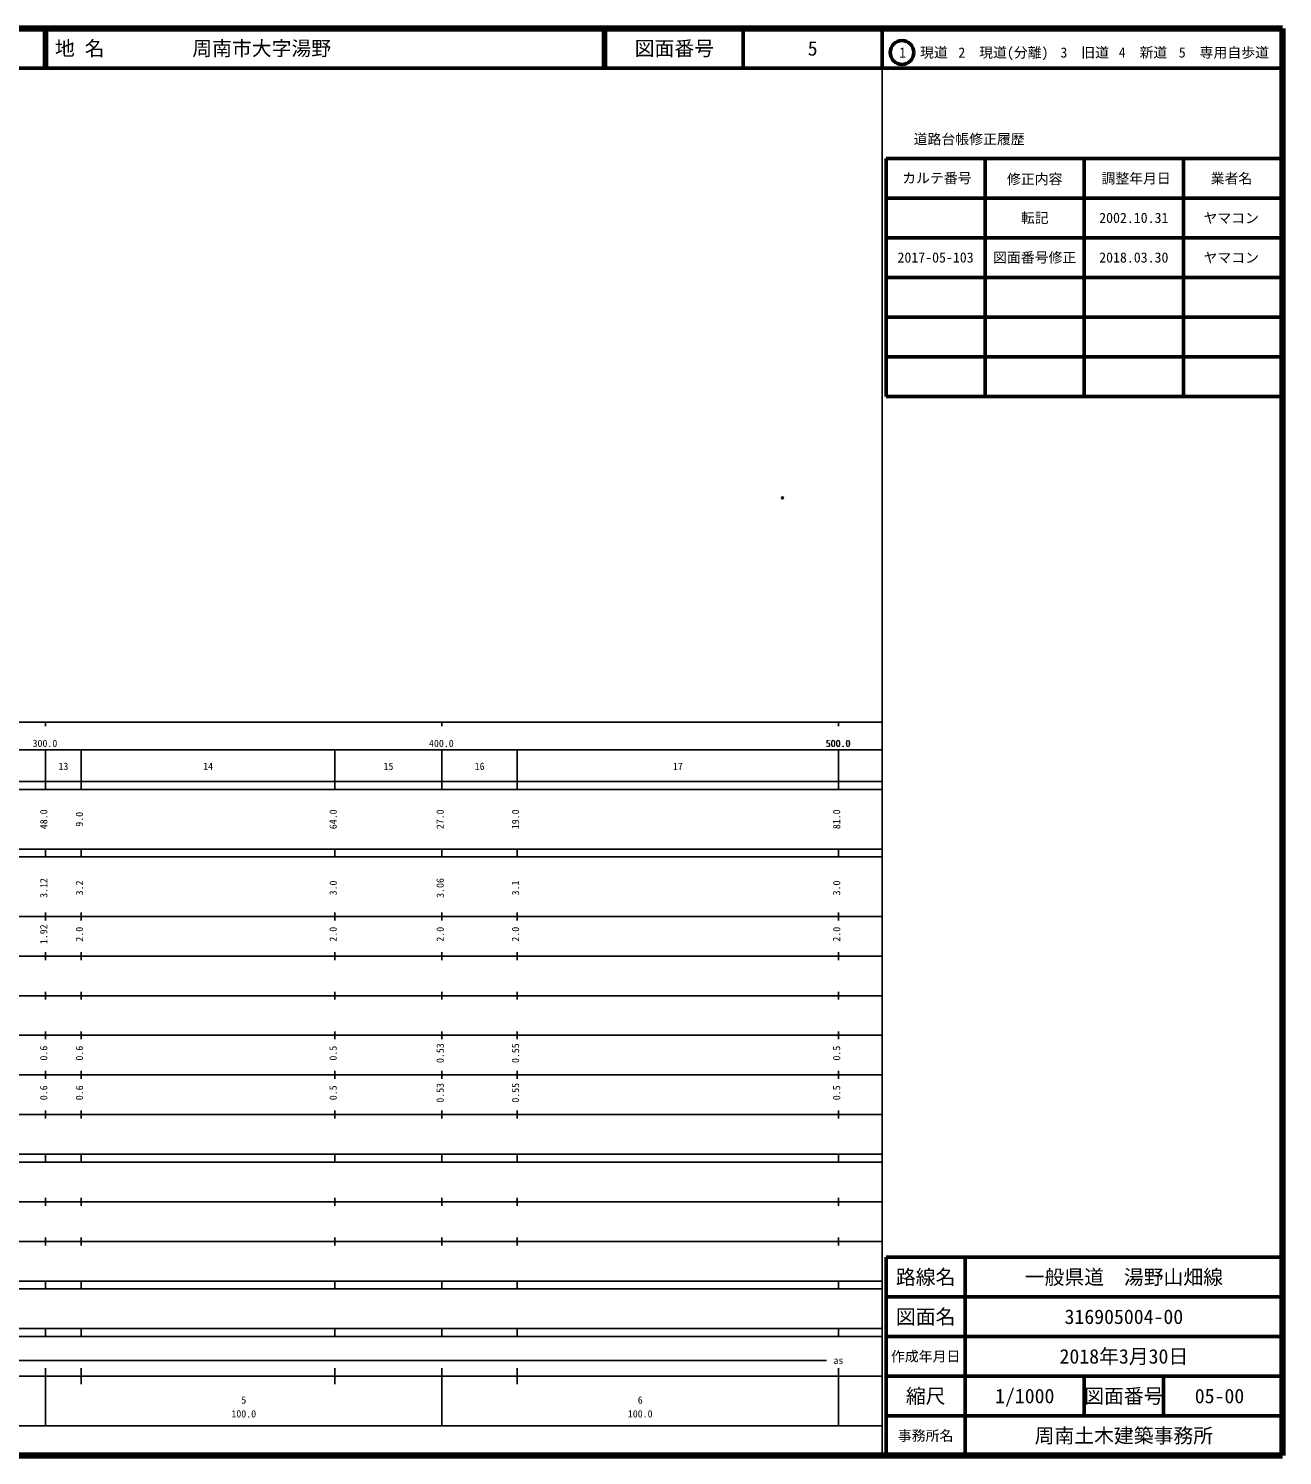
# Model space of a CAD drawing. Units: millimetres on the paper. Extents: x 40 to 680, y 20 to 380.
# Drawn here: x 363.7 to 680, y 20 to 380 of the extents above; entities that cross this region are included whole.
import ezdxf
from ezdxf.enums import TextEntityAlignment as Align

# ---------------------------------------------------------------- set-up
doc = ezdxf.new("R2010")
doc.units = ezdxf.units.MM
doc.header["$PDMODE"] = 32
doc.header["$PDSIZE"] = 0.5
doc.layers.add('M-OTRS', color=6, linetype='Continuous')
doc.layers.add('M-TTL-TXT', color=7, linetype='Continuous')
for name, color, linetype, lineweight in [('M-TTL', 2, 'Continuous', 140), ('M-TTL-BAND', 7, 'Continuous', 25), ('M-TTL-FRAM', 2, 'Continuous', 50), ('M-TTL-LINE', 7, 'Continuous', 50)]:
    doc.layers.add(name, color=color, linetype=linetype, lineweight=lineweight)
doc.styles.add('ＭＳ ゴシック', font='')
doc.styles.get('ＭＳ ゴシック').set_extended_font_data('MS Gothic')

msp = doc.modelspace()

# ---------------------------------------------------------------- linework, layer by layer
at = {"layer": 'M-OTRS'}
msp.add_point((553.87, 261.571), dxfattribs=at)
at = {"layer": 'M-TTL'}
for p, q in [((680, 380), (40, 380)), ((680, 20), (680, 380)), ((40, 20), (680, 20))]:
    msp.add_line(p, q, dxfattribs=at)
at = {"layer": 'M-TTL-BAND'}
for p, q in [((579, 20), (579, 370)), ((40, 205), (579, 205)), ((368, 205), (368, 204)), ((468, 205), (468, 204)), ((568, 205), (568, 204)), ((68, 198), (579, 198)), ((368, 188), (368, 198)), ((377, 188), (377, 198)), ((441, 188), (441, 198)), ((468, 188), (468, 198)), ((487, 188), (487, 198)), ((568, 188), (568, 198)), ((40, 190), (579, 190)), ((40, 188), (579, 188)), ((40, 173), (579, 173)), ((368, 171), (368, 173)), ((377, 171), (377, 173)), ((441, 171), (441, 173)), ((468, 171), (468, 173)), ((487, 171), (487, 173)), ((568, 171), (568, 173)), ((40, 171), (579, 171)), ((40, 156), (579, 156)), ((368, 155), (368, 157)), ((377, 155), (377, 157)), ((441, 155), (441, 157)), ((468, 155), (468, 157)), ((487, 155), (487, 157)), ((568, 155), (568, 157)), ((46, 146), (579, 146)), ((368, 145), (368, 147)), ((377, 145), (377, 147)), ((441, 145), (441, 147)), ((468, 145), (468, 147)), ((487, 145), (487, 147)), ((568, 145), (568, 147)), ((368, 135), (368, 137)), ((377, 135), (377, 137)), ((441, 135), (441, 137)), ((468, 135), (468, 137)), ((487, 135), (487, 137)), ((568, 135), (568, 137)), ((52, 136), (579, 136)), ((46, 126), (579, 126)), ((368, 125), (368, 127)), ((377, 125), (377, 127)), ((441, 125), (441, 127)), ((468, 125), (468, 127)), ((487, 125), (487, 127)), ((568, 125), (568, 127)), ((52, 116), (579, 116)), ((368, 115), (368, 117)), ((377, 115), (377, 117)), ((441, 115), (441, 117)), ((468, 115), (468, 117)), ((487, 115), (487, 117)), ((568, 115), (568, 117)), ((46, 106), (579, 106)), ((368, 105), (368, 107)), ((377, 105), (377, 107)), ((441, 105), (441, 107)), ((468, 105), (468, 107)), ((487, 105), (487, 107)), ((568, 105), (568, 107)), ((40, 96), (579, 96)), ((40, 94), (579, 94)), ((368, 94), (368, 96)), ((377, 94), (377, 96)), ((441, 94), (441, 96)), ((468, 94), (468, 96)), ((487, 94), (487, 96)), ((568, 94), (568, 96)), ((49, 84), (579, 84)), ((368, 83), (368, 85)), ((377, 83), (377, 85)), ((441, 83), (441, 85)), ((468, 83), (468, 85)), ((487, 83), (487, 85)), ((568, 83), (568, 85)), ((40, 74), (579, 74)), ((368, 73), (368, 75)), ((377, 73), (377, 75)), ((441, 73), (441, 75)), ((468, 73), (468, 75)), ((487, 73), (487, 75)), ((568, 73), (568, 75)), ((40, 64), (579, 64)), ((40, 62), (579, 62)), ((368, 62), (368, 64)), ((377, 62), (377, 64)), ((441, 62), (441, 64)), ((468, 62), (468, 64)), ((487, 62), (487, 64)), ((568, 62), (568, 64)), ((40, 52), (579, 52)), ((368, 50), (368, 52)), ((377, 50), (377, 52)), ((441, 50), (441, 52)), ((468, 50), (468, 52)), ((487, 50), (487, 52)), ((568, 50), (568, 52)), ((40, 50), (579, 50)), ((123.5, 44), (565, 44)), ((40, 40), (579, 40)), ((368, 27.5), (368, 42)), ((377, 38), (377, 42)), ((441, 38), (441, 42)), ((468, 27.5), (468, 42)), ((487, 38), (487, 42)), ((568, 27.5), (568, 42)), ((68, 27.5), (579, 27.5))]:
    msp.add_line(p, q, dxfattribs=at)
at = {"layer": 'M-TTL-FRAM'}
for p, q in [((580, 347.197), (580, 287.197)), ((580, 347.197), (680, 347.197)), ((580, 287.197), (680, 287.197)), ((680, 70), (580, 70)), ((580, 70), (580, 20))]:
    msp.add_line(p, q, dxfattribs=at)
at = {"layer": 'M-TTL-LINE'}
for p, q in [((367.75, 380), (367.75, 370)), ((368.25, 380), (368.25, 370)), ((508.747, 380), (508.747, 370)), ((509.247, 380), (509.247, 370)), ((543.997, 380), (543.997, 370)), ((579, 380), (579, 370)), ((40, 370), (680, 370)), ((605, 347.197), (605, 287.197)), ((630, 347.197), (630, 287.197)), ((655, 347.197), (655, 287.197)), ((580, 337.197), (680, 337.197)), ((580, 327.197), (680, 327.197)), ((580, 317.197), (680, 317.197)), ((580, 307.197), (680, 307.197)), ((580, 297.197), (680, 297.197)), ((600, 70), (600, 20)), ((680, 60), (580, 60)), ((680, 50), (580, 50)), ((680, 40), (580, 40)), ((630, 40), (630, 30)), ((650, 40), (650, 30)), ((680, 30), (580, 30))]:
    msp.add_line(p, q, dxfattribs=at)
msp.add_circle((584.031, 373.958), 3, dxfattribs=at)

# ---------------------------------------------------------------- texts
at = {"layer": 'M-TTL-BAND', "style": 'ＭＳ ゴシック'}
for s, p in [('300.0', (367.844, 198.195)), ('400.0', (467.844, 198.195)), ('500.0', (567.844, 198.195)), ('500.0', (568, 198.195)), ('13', (372.5, 192.405)), ('14', (409, 192.405)), ('15', (454.5, 192.405)), ('16', (477.5, 192.405)), ('17', (527.5, 192.405)), ('as', (568, 42.5)), ('5', (418, 32.523)), ('6', (518, 32.523)), ('100.0', (418, 29.033)), ('100.0', (518, 29.033))]:
    msp.add_text(s, height=1.833, dxfattribs=at).set_placement(p, align=Align.BOTTOM_CENTER)
for s, p in [('48.0', (369, 180.5)), ('9.0', (378, 180.5)), ('64.0', (442, 180.5)), ('27.0', (469, 180.5)), ('19.0', (488, 180.5)), ('81.0', (569, 180.5)), ('3.12', (369, 163.174)), ('3.2', (378, 163.174)), ('3.0', (442, 163.174)), ('3.06', (469, 163.174)), ('3.1', (488, 163.174)), ('3.0', (569, 163.174)), ('1.92', (369, 151.5)), ('2.0', (378, 151.5)), ('2.0', (442, 151.5)), ('2.0', (469, 151.5)), ('2.0', (488, 151.5)), ('2.0', (569, 151.5)), ('0.6', (369, 121.5)), ('0.6', (378, 121.5)), ('0.5', (442, 121.5)), ('0.53', (469, 121.5)), ('0.55', (488, 121.5)), ('0.5', (569, 121.5)), ('0.6', (369, 111.5)), ('0.6', (378, 111.5)), ('0.5', (442, 111.5)), ('0.53', (469, 111.5)), ('0.55', (488, 111.5)), ('0.5', (569, 111.5))]:
    msp.add_text(s, height=1.833, rotation=90, dxfattribs=at).set_placement(p, align=Align.BOTTOM_CENTER)
at = {"layer": 'M-TTL-TXT', "style": 'ＭＳ ゴシック'}
for s, p in [('地 名', (370.38, 375)), ('周南市大字湯野', (405.024, 375))]:
    msp.add_text(s, height=3.666, dxfattribs=at).set_placement(p, align=Align.MIDDLE_LEFT)
for s, height, p in [('図面番号', 3.666, (526.622, 375)), ('5', 3.666, (561.497, 375)), ('1\u3000現道', 2.566, (589.448, 373.958)), ('2\u3000現道(分離)', 2.566, (609.619, 373.958)), ('3\u3000旧道', 2.566, (630.121, 373.958)), ('4\u3000新道', 2.566, (644.824, 373.958)), ('5\u3000専用自歩道', 2.566, (665.228, 373.958)), ('道路台帳修正履歴', 2.566, (600.968, 352.113)), ('カルテ番号', 2.566, (592.839, 342.277)), ('修正内容', 2.566, (617.509, 342.023)), ('調整年月日', 2.566, (643.089, 342.197)), ('業者名', 2.566, (667.134, 342.197)), ('転記', 2.566, (617.5, 332.245)), ('2002.10.31', 2.566, (642.5, 332.245)), ('ヤマコン', 2.566, (667.077, 332.189)), ('2017-05-103', 2.566, (592.5, 322.245)), ('図面番号修正', 2.566, (617.5, 322.245)), ('2018.03.30', 2.566, (642.5, 322.245)), ('ヤマコン', 2.566, (667.077, 322.189)), ('路線名', 3.666, (590, 65)), ('路線名', 3.666, (590, 65)), ('一般県道\u3000湯野山畑線', 3.666, (640, 65)), ('図面名', 3.666, (590, 55)), ('図面名', 3.666, (590, 55)), ('316905004-00', 3.666, (640, 55)), ('2018年3月30日', 3.666, (640, 45)), ('作成年月日', 2.566, (590, 45)), ('作成年月日', 2.566, (590, 45)), ('縮尺', 3.666, (590, 35)), ('縮尺', 3.666, (590, 35)), ('1/1000', 3.666, (615, 35)), ('図面番号', 3.666, (640, 35)), ('図面番号', 3.666, (640, 35)), ('05-00', 3.666, (664.125, 35)), ('事務所名', 2.566, (590, 25)), ('事務所名', 2.566, (590, 25)), ('周南土木建築事務所', 3.666, (640, 25))]:
    msp.add_text(s, height=height, dxfattribs=at).set_placement(p, align=Align.MIDDLE_CENTER)

doc.saveas('drawing.dxf')
